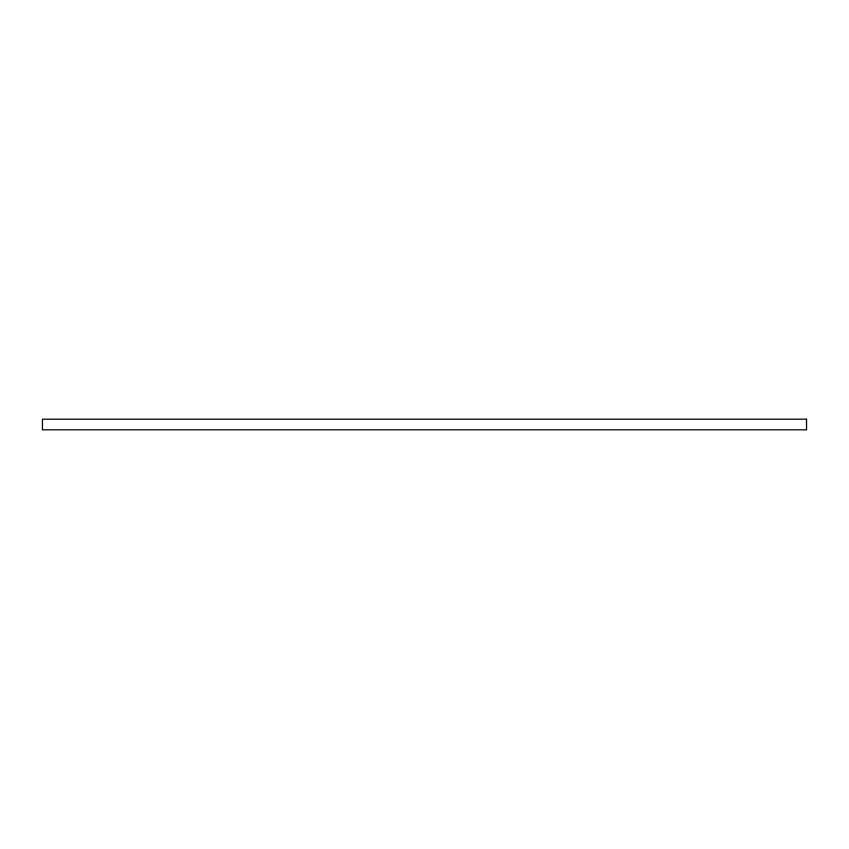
<?xml version="1.0" encoding="UTF-8"?>
<svg xmlns="http://www.w3.org/2000/svg" width="849" height="849" viewBox="0 0 849 849"><rect width="100%" height="100%" fill="white"/><g stroke="black" fill="none" stroke-linecap="round" stroke-linejoin="round"><path stroke-width="1.27" d="M806.55 419.183L42.45 419.183L42.45 429.817L806.55 429.817L806.55 419.183"/></g></svg>
